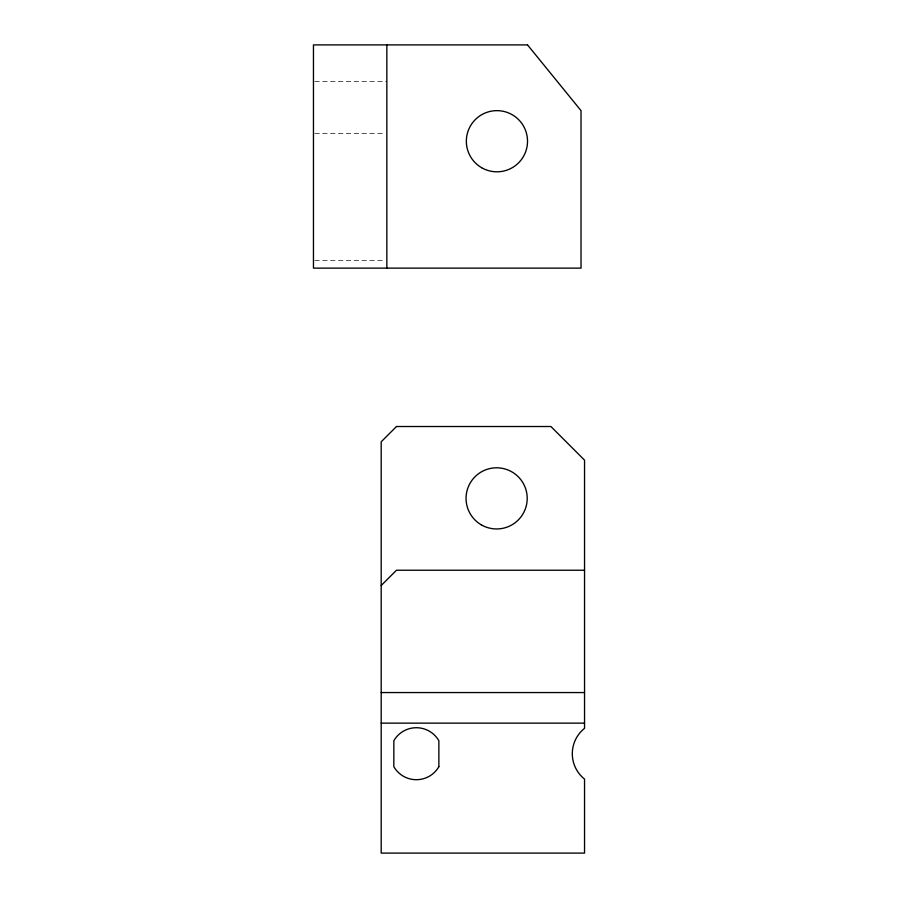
<?xml version="1.0" encoding="UTF-8"?>
<svg xmlns="http://www.w3.org/2000/svg" width="898" height="898" viewBox="0 0 898 898"><rect width="100%" height="100%" fill="white"/><g stroke="black" fill="none" stroke-linecap="round" stroke-linejoin="round"><path stroke-width="0.67" stroke-dasharray="4.49 3.37" d="M314.85 81.595L386.847 81.595M314.85 133.578L385.466 133.578M314.85 260.487L385.466 260.487"/><path stroke-width="1.35" d="M381.19 585.53L396.478 570.241L584.542 570.241M381.19 692.56L584.542 692.56M381.19 723.137L584.542 723.137M386.847 44.9L386.847 268.132M396.478 426.516L381.19 441.805L381.19 853.1L584.542 853.1L584.542 779.105A32.463 32.463 0 0 1 584.542 728.323L584.542 460.158L550.901 426.516L396.478 426.516M527.519 44.9L313.458 44.9L313.458 268.132L581.028 268.132L581.028 110.645L527.519 44.9M438.864 766.712L438.864 740.715A25.997 25.997 0 0 0 393.84 740.715L393.84 766.712A25.997 25.997 0 0 0 438.864 766.712M481.642 167.713A30.577 30.577 0 0 0 527.519 141.222A30.577 30.577 0 0 0 481.642 114.742A30.577 30.577 0 0 0 481.642 167.713M481.339 524.859A30.577 30.577 0 0 0 527.205 498.379A30.577 30.577 0 0 0 481.339 471.899A30.577 30.577 0 0 0 481.339 524.859"/></g></svg>
